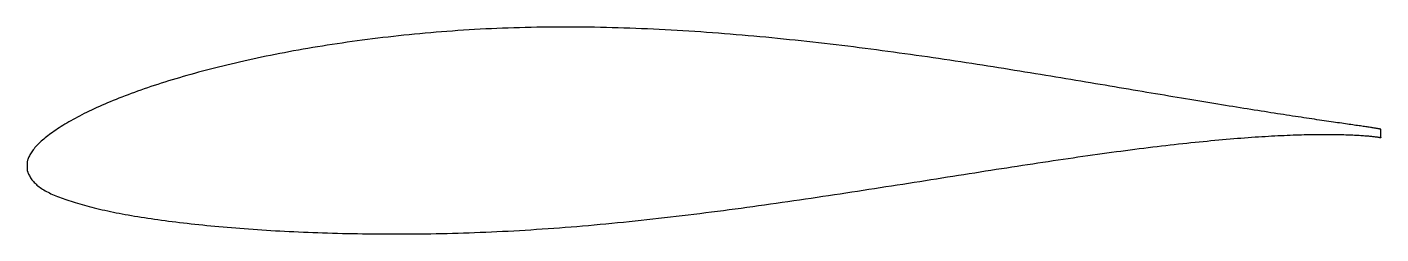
# Model space of a CAD drawing. Header units: metres. Extents: x -17.6 to 35.7, y -3 to 5.1.
import ezdxf

# ---------------------------------------------------------------- set-up
doc = ezdxf.new("R2010")
doc.units = ezdxf.units.M

msp = doc.modelspace()

# ---------------------------------------------------------------- linework, layer by layer
msp.add_lwpolyline([(35.678, 1.097), (35.677, 1.097), (35.674, 1.098), (35.669, 1.099), (35.662, 1.101), (35.653, 1.103), (35.642, 1.105), (35.628, 1.108), (35.613, 1.111), (35.596, 1.114), (35.576, 1.117), (35.555, 1.121), (35.531, 1.125), (35.506, 1.13), (35.479, 1.134), (35.449, 1.139), (35.418, 1.144), (35.384, 1.149), (35.349, 1.155), (35.311, 1.161), (35.271, 1.167), (35.23, 1.173), (35.186, 1.18), (35.141, 1.187), (35.093, 1.194), (35.044, 1.201), (34.992, 1.209), (34.939, 1.216), (34.883, 1.225), (34.826, 1.233), (34.766, 1.242), (34.705, 1.25), (34.641, 1.26), (34.576, 1.269), (34.509, 1.279), (34.44, 1.289), (34.368, 1.299), (34.295, 1.31), (34.22, 1.32), (34.143, 1.332), (34.064, 1.343), (33.984, 1.355), (33.901, 1.367), (33.816, 1.379), (33.73, 1.391), (33.641, 1.404), (33.551, 1.417), (33.459, 1.431), (33.365, 1.445), (33.269, 1.459), (33.171, 1.473), (33.072, 1.488), (32.97, 1.503), (32.867, 1.518), (32.762, 1.534), (32.655, 1.55), (32.546, 1.566), (32.436, 1.583), (32.323, 1.6), (32.209, 1.617), (32.093, 1.635), (31.976, 1.653), (31.856, 1.672), (31.735, 1.69), (31.612, 1.709), (31.488, 1.728), (31.361, 1.748), (31.233, 1.768), (31.103, 1.789), (30.972, 1.81), (30.839, 1.831), (30.704, 1.852), (30.567, 1.874), (30.429, 1.896), (30.29, 1.918), (30.148, 1.941), (30.005, 1.964), (29.861, 1.988), (29.714, 2.011), (29.567, 2.035), (29.417, 2.06), (29.266, 2.084), (29.114, 2.109), (28.96, 2.135), (28.804, 2.16), (28.647, 2.186), (28.489, 2.213), (28.328, 2.239), (28.167, 2.266), (28.004, 2.293), (27.839, 2.32), (27.674, 2.348), (27.506, 2.376), (27.337, 2.404), (27.167, 2.433), (26.996, 2.462), (26.823, 2.491), (26.648, 2.52), (26.473, 2.55), (26.296, 2.579), (26.117, 2.61), (25.938, 2.64), (25.757, 2.67), (25.575, 2.701), (25.391, 2.732), (25.206, 2.763), (25.021, 2.795), (24.833, 2.826), (24.645, 2.858), (24.455, 2.89), (24.264, 2.922), (24.072, 2.954), (23.879, 2.987), (23.685, 3.019), (23.49, 3.052), (23.293, 3.085), (23.096, 3.117), (22.897, 3.15), (22.697, 3.184), (22.497, 3.217), (22.295, 3.25), (22.092, 3.283), (21.888, 3.316), (21.683, 3.35), (21.478, 3.383), (21.271, 3.416), (21.063, 3.45), (20.855, 3.483), (20.645, 3.516), (20.435, 3.549), (20.223, 3.583), (20.011, 3.616), (19.798, 3.649), (19.585, 3.682), (19.37, 3.715), (19.155, 3.748), (18.939, 3.78), (18.722, 3.813), (18.504, 3.845), (18.286, 3.878), (18.067, 3.91), (17.847, 3.942), (17.626, 3.974), (17.405, 4.005), (17.184, 4.036), (16.961, 4.067), (16.738, 4.098), (16.515, 4.129), (16.291, 4.16), (16.066, 4.19), (15.841, 4.219), (15.615, 4.249), (15.389, 4.278), (15.162, 4.307), (14.935, 4.336), (14.708, 4.364), (14.48, 4.392), (14.251, 4.419), (14.022, 4.446), (13.793, 4.473), (13.564, 4.499), (13.334, 4.525), (13.103, 4.551), (12.873, 4.576), (12.642, 4.6), (12.411, 4.624), (12.18, 4.648), (11.948, 4.671), (11.716, 4.694), (11.484, 4.717), (11.252, 4.739), (11.02, 4.76), (10.787, 4.781), (10.555, 4.801), (10.322, 4.821), (10.089, 4.84), (9.856, 4.859), (9.623, 4.877), (9.39, 4.895), (9.157, 4.912), (8.924, 4.928), (8.691, 4.944), (8.458, 4.959), (8.226, 4.973), (7.993, 4.987), (7.76, 5.001), (7.527, 5.014), (7.295, 5.025), (7.062, 5.037), (6.83, 5.048), (6.598, 5.057), (6.366, 5.067), (6.135, 5.075), (5.903, 5.083), (5.672, 5.09), (5.441, 5.097), (5.211, 5.103), (4.981, 5.108), (4.751, 5.112), (4.521, 5.115), (4.292, 5.118), (4.063, 5.12), (3.834, 5.121), (3.606, 5.122), (3.379, 5.121), (3.151, 5.12), (2.925, 5.118), (2.698, 5.115), (2.472, 5.112), (2.247, 5.108), (2.022, 5.102), (1.798, 5.097), (1.575, 5.09), (1.352, 5.083), (1.129, 5.074), (0.907, 5.065), (0.686, 5.056), (0.466, 5.045), (0.246, 5.034), (0.026, 5.022), (-0.192, 5.009), (-0.41, 4.995), (-0.627, 4.98), (-0.843, 4.965), (-1.059, 4.949), (-1.274, 4.933), (-1.488, 4.915), (-1.701, 4.897), (-1.913, 4.878), (-2.125, 4.859), (-2.335, 4.839), (-2.545, 4.818), (-2.754, 4.796), (-2.962, 4.774), (-3.169, 4.751), (-3.375, 4.728), (-3.58, 4.704), (-3.784, 4.679), (-3.987, 4.654), (-4.19, 4.628), (-4.391, 4.602), (-4.591, 4.575), (-4.79, 4.548), (-4.988, 4.52), (-5.185, 4.491), (-5.381, 4.462), (-5.576, 4.433), (-5.769, 4.403), (-5.962, 4.372), (-6.153, 4.341), (-6.343, 4.31), (-6.532, 4.278), (-6.72, 4.246), (-6.907, 4.212), (-7.092, 4.179), (-7.276, 4.145), (-7.459, 4.111), (-7.641, 4.076), (-7.821, 4.041), (-8, 4.005), (-8.178, 3.969), (-8.355, 3.932), (-8.53, 3.895), (-8.704, 3.858), (-8.876, 3.82), (-9.047, 3.782), (-9.217, 3.744), (-9.385, 3.705), (-9.552, 3.665), (-9.718, 3.626), (-9.882, 3.586), (-10.044, 3.546), (-10.205, 3.505), (-10.365, 3.464), (-10.523, 3.423), (-10.68, 3.382), (-10.835, 3.34), (-10.989, 3.298), (-11.141, 3.256), (-11.292, 3.213), (-11.441, 3.17), (-11.588, 3.127), (-11.734, 3.084), (-11.879, 3.041), (-12.021, 2.997), (-12.163, 2.953), (-12.302, 2.909), (-12.44, 2.865), (-12.576, 2.82), (-12.711, 2.776), (-12.844, 2.731), (-12.975, 2.686), (-13.105, 2.64), (-13.233, 2.595), (-13.359, 2.55), (-13.484, 2.504), (-13.606, 2.458), (-13.728, 2.412), (-13.847, 2.366), (-13.965, 2.32), (-14.08, 2.274), (-14.195, 2.228), (-14.307, 2.181), (-14.417, 2.135), (-14.526, 2.088), (-14.633, 2.041), (-14.738, 1.994), (-14.842, 1.947), (-14.943, 1.9), (-15.043, 1.853), (-15.141, 1.806), (-15.237, 1.759), (-15.331, 1.712), (-15.424, 1.665), (-15.514, 1.617), (-15.603, 1.57), (-15.689, 1.523), (-15.774, 1.476), (-15.857, 1.429), (-15.938, 1.383), (-16.018, 1.336), (-16.095, 1.29), (-16.17, 1.244), (-16.244, 1.198), (-16.315, 1.152), (-16.385, 1.107), (-16.453, 1.062), (-16.518, 1.017), (-16.582, 0.972), (-16.644, 0.928), (-16.704, 0.884), (-16.762, 0.84), (-16.818, 0.796), (-16.872, 0.753), (-16.924, 0.71), (-16.975, 0.667), (-17.023, 0.624), (-17.069, 0.581), (-17.113, 0.539), (-17.155, 0.496), (-17.195, 0.454), (-17.234, 0.412), (-17.27, 0.371), (-17.304, 0.329), (-17.336, 0.288), (-17.367, 0.248), (-17.395, 0.207), (-17.421, 0.167), (-17.445, 0.128), (-17.468, 0.089), (-17.488, 0.052), (-17.506, 0.014), (-17.522, -0.021), (-17.537, -0.056), (-17.549, -0.089), (-17.559, -0.119), (-17.567, -0.146), (-17.574, -0.17), (-17.579, -0.188), (-17.581, -0.2), (-17.573, -0.54), (-17.572, -0.543), (-17.569, -0.551), (-17.563, -0.564), (-17.555, -0.583), (-17.546, -0.609), (-17.534, -0.64), (-17.519, -0.673), (-17.503, -0.709), (-17.485, -0.745), (-17.465, -0.782), (-17.443, -0.818), (-17.418, -0.855), (-17.392, -0.892), (-17.364, -0.928), (-17.333, -0.964), (-17.301, -0.999), (-17.267, -1.034), (-17.23, -1.068), (-17.192, -1.102), (-17.152, -1.135), (-17.109, -1.168), (-17.065, -1.201), (-17.019, -1.232), (-16.971, -1.264), (-16.92, -1.295), (-16.868, -1.325), (-16.814, -1.355), (-16.758, -1.385), (-16.7, -1.414), (-16.64, -1.443), (-16.578, -1.471), (-16.514, -1.499), (-16.448, -1.527), (-16.38, -1.555), (-16.311, -1.582), (-16.239, -1.609), (-16.166, -1.636), (-16.09, -1.663), (-16.013, -1.689), (-15.933, -1.716), (-15.852, -1.742), (-15.769, -1.768), (-15.684, -1.795), (-15.597, -1.821), (-15.508, -1.847), (-15.418, -1.873), (-15.325, -1.898), (-15.231, -1.924), (-15.135, -1.949), (-15.037, -1.975), (-14.937, -2), (-14.835, -2.024), (-14.731, -2.049), (-14.626, -2.073), (-14.519, -2.097), (-14.41, -2.121), (-14.299, -2.144), (-14.187, -2.168), (-14.073, -2.191), (-13.957, -2.213), (-13.839, -2.235), (-13.719, -2.258), (-13.598, -2.279), (-13.475, -2.301), (-13.35, -2.322), (-13.224, -2.343), (-13.096, -2.364), (-12.966, -2.384), (-12.835, -2.404), (-12.702, -2.424), (-12.567, -2.444), (-12.43, -2.463), (-12.292, -2.482), (-12.153, -2.501), (-12.011, -2.52), (-11.869, -2.538), (-11.724, -2.556), (-11.578, -2.574), (-11.43, -2.592), (-11.281, -2.609), (-11.131, -2.626), (-10.978, -2.642), (-10.825, -2.659), (-10.669, -2.675), (-10.512, -2.69), (-10.354, -2.706), (-10.194, -2.721), (-10.033, -2.736), (-9.87, -2.751), (-9.706, -2.765), (-9.541, -2.779), (-9.374, -2.792), (-9.206, -2.805), (-9.036, -2.818), (-8.865, -2.831), (-8.692, -2.843), (-8.518, -2.855), (-8.343, -2.867), (-8.167, -2.878), (-7.989, -2.889), (-7.81, -2.899), (-7.63, -2.909), (-7.448, -2.919), (-7.265, -2.928), (-7.081, -2.937), (-6.896, -2.946), (-6.709, -2.954), (-6.521, -2.962), (-6.332, -2.969), (-6.142, -2.976), (-5.951, -2.982), (-5.759, -2.988), (-5.565, -2.994), (-5.37, -2.999), (-5.175, -3.004), (-4.978, -3.008), (-4.78, -3.012), (-4.581, -3.016), (-4.381, -3.019), (-4.18, -3.021), (-3.978, -3.023), (-3.775, -3.025), (-3.571, -3.027), (-3.367, -3.028), (-3.161, -3.028), (-2.954, -3.028), (-2.746, -3.027), (-2.538, -3.026), (-2.328, -3.025), (-2.118, -3.023), (-1.907, -3.02), (-1.695, -3.017), (-1.482, -3.013), (-1.269, -3.009), (-1.055, -3.004), (-0.839, -2.999), (-0.624, -2.993), (-0.407, -2.986), (-0.19, -2.979), (0.028, -2.972), (0.247, -2.963), (0.466, -2.954), (0.686, -2.945), (0.907, -2.934), (1.128, -2.924), (1.35, -2.912), (1.572, -2.9), (1.795, -2.888), (2.018, -2.874), (2.242, -2.86), (2.467, -2.846), (2.692, -2.831), (2.917, -2.815), (3.143, -2.799), (3.369, -2.782), (3.596, -2.765), (3.823, -2.747), (4.051, -2.728), (4.279, -2.709), (4.507, -2.689), (4.736, -2.669), (4.965, -2.648), (5.194, -2.626), (5.424, -2.604), (5.653, -2.582), (5.883, -2.559), (6.114, -2.535), (6.344, -2.511), (6.575, -2.487), (6.806, -2.462), (7.037, -2.436), (7.268, -2.41), (7.499, -2.384), (7.731, -2.357), (7.962, -2.33), (8.194, -2.302), (8.426, -2.274), (8.657, -2.246), (8.889, -2.217), (9.121, -2.188), (9.352, -2.158), (9.584, -2.128), (9.816, -2.098), (10.047, -2.068), (10.279, -2.037), (10.51, -2.006), (10.742, -1.975), (10.973, -1.943), (11.204, -1.911), (11.435, -1.879), (11.665, -1.846), (11.896, -1.814), (12.126, -1.781), (12.356, -1.748), (12.586, -1.715), (12.816, -1.681), (13.045, -1.648), (13.274, -1.614), (13.502, -1.58), (13.73, -1.546), (13.958, -1.512), (14.186, -1.478), (14.413, -1.443), (14.64, -1.409), (14.866, -1.374), (15.092, -1.34), (15.317, -1.305), (15.542, -1.27), (15.767, -1.235), (15.991, -1.2), (16.214, -1.165), (16.437, -1.131), (16.659, -1.096), (16.881, -1.061), (17.102, -1.026), (17.322, -0.991), (17.542, -0.956), (17.762, -0.922), (17.98, -0.887), (18.198, -0.853), (18.415, -0.818), (18.632, -0.784), (18.848, -0.75), (19.063, -0.716), (19.277, -0.682), (19.491, -0.648), (19.703, -0.615), (19.915, -0.581), (20.126, -0.548), (20.337, -0.515), (20.546, -0.482), (20.755, -0.45), (20.962, -0.418), (21.169, -0.386), (21.375, -0.354), (21.58, -0.322), (21.784, -0.291), (21.987, -0.26), (22.189, -0.23), (22.39, -0.199), (22.59, -0.169), (22.789, -0.139), (22.987, -0.11), (23.184, -0.081), (23.38, -0.052), (23.575, -0.024), (23.768, 0.004), (23.961, 0.032), (24.152, 0.059), (24.343, 0.086), (24.532, 0.112), (24.72, 0.139), (24.907, 0.164), (25.092, 0.19), (25.277, 0.215), (25.46, 0.239), (25.642, 0.263), (25.823, 0.286), (26.002, 0.31), (26.18, 0.332), (26.357, 0.355), (26.533, 0.376), (26.707, 0.398), (26.88, 0.419), (27.051, 0.439), (27.222, 0.459), (27.391, 0.478), (27.558, 0.497), (27.724, 0.516), (27.889, 0.534), (28.052, 0.552), (28.214, 0.569), (28.374, 0.586), (28.533, 0.602), (28.69, 0.618), (28.846, 0.633), (29.001, 0.648), (29.154, 0.663), (29.305, 0.676), (29.455, 0.69), (29.603, 0.703), (29.75, 0.716), (29.895, 0.728), (30.039, 0.739), (30.181, 0.75), (30.322, 0.761), (30.46, 0.771), (30.598, 0.781), (30.733, 0.791), (30.867, 0.8), (31, 0.808), (31.13, 0.816), (31.259, 0.824), (31.386, 0.831), (31.512, 0.838), (31.636, 0.844), (31.758, 0.85), (31.879, 0.856), (31.997, 0.861), (32.114, 0.866), (32.23, 0.87), (32.343, 0.874), (32.455, 0.878), (32.565, 0.881), (32.673, 0.884), (32.78, 0.886), (32.884, 0.888), (32.987, 0.89), (33.088, 0.892), (33.187, 0.893), (33.285, 0.894), (33.38, 0.894), (33.474, 0.895), (33.565, 0.894), (33.655, 0.894), (33.743, 0.893), (33.83, 0.893), (33.914, 0.891), (33.996, 0.89), (34.077, 0.888), (34.156, 0.887), (34.232, 0.884), (34.307, 0.882), (34.38, 0.88), (34.451, 0.877), (34.52, 0.874), (34.587, 0.871), (34.652, 0.868), (34.715, 0.865), (34.777, 0.861), (34.836, 0.858), (34.893, 0.854), (34.949, 0.851), (35.002, 0.847), (35.054, 0.843), (35.103, 0.839), (35.151, 0.835), (35.196, 0.831), (35.239, 0.827), (35.281, 0.823), (35.32, 0.818), (35.358, 0.814), (35.393, 0.81), (35.427, 0.806), (35.458, 0.802), (35.488, 0.798), (35.515, 0.795), (35.541, 0.791), (35.564, 0.787), (35.585, 0.784), (35.605, 0.781), (35.622, 0.778), (35.637, 0.775), (35.651, 0.772), (35.662, 0.77), (35.671, 0.768), (35.678, 0.766), (35.683, 0.765), (35.686, 0.764), (35.687, 0.764)], close=True)

doc.saveas('drawing.dxf')
